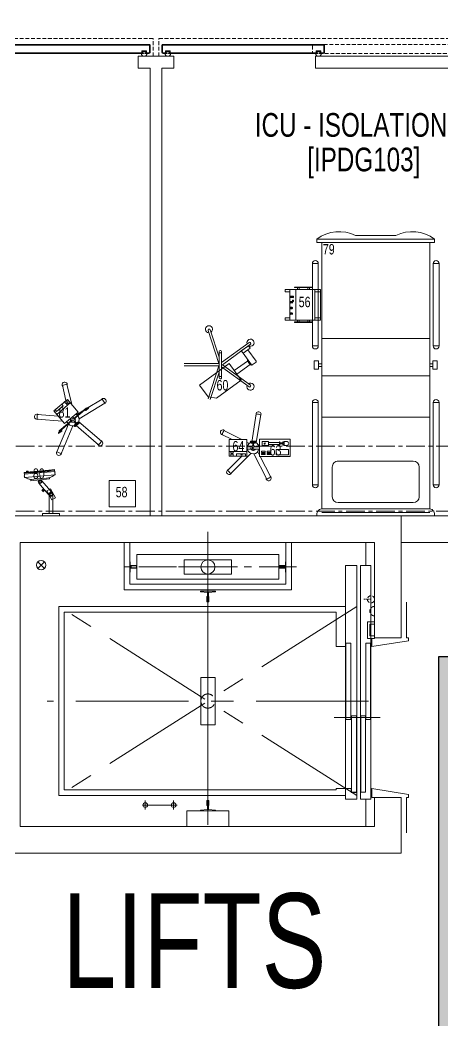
# Model space of a CAD drawing. Header units: millimetres. Extents: x 26027 to 581921, y 7230 to 233891.
# Drawn here: x 468360 to 471939, y 166835 to 175298 of the extents above; entities that cross this region are included whole.
import ezdxf

# ---------------------------------------------------------------- set-up
doc = ezdxf.new("R2010")
doc.units = ezdxf.units.MM
doc.header["$LTSCALE"] = 5
for name, pattern in [('CENTER', [50.8, 31.75, -6.35, 6.35, -6.35]), ('CENTERX2', [101.6, 63.5, -12.7, 12.7, -12.7]), ('DASHED2', [9.525, 6.35, -3.175]), ('HIDDEN', [9.525, 6.35, -3.175])]:
    doc.linetypes.add(name, pattern=pattern)
for name, color, linetype, lineweight in [('72_EGR_BASE_TEXT', 7, 'Continuous', 5), ('Axis', 163, 'CENTERX2', 5), ('Cabin', 7, 'Continuous', 5), ('Medical Equipment and Furniture', 163, 'Continuous', 0), ('Medical Equipment and Furniture1', 163, 'Continuous', 5), ('Medical Equipment and Furniture2', 42, 'Continuous', 13), ('Notes', 1, 'Continuous', 5), ('Structure', 20, 'Continuous', 5), ('Tech', 169, 'DASHED2', 5), ('Walls', 32, 'Continuous', 5), ('ZCMURBAJO', 250, 'Continuous', 5)]:
    doc.layers.add(name, color=color, linetype=linetype, lineweight=lineweight)
doc.layers.add('axes', color=9, linetype='Continuous')
doc.layers.add('EXF', color=7, linetype='Continuous', lineweight=0, true_color=0x4e7e3e)
doc.layers.add('Wooden Joinery', color=7, linetype='Continuous', lineweight=5, true_color=0xffdcd1)
doc.styles.add('list_ghTextstyle', font='romans.shx', dxfattribs={"height": 0.25})
doc.styles.add('X3G_ENTITY_257CFD', font='swisscl.ttf', dxfattribs={"height": 200})
doc.styles.add('X3G_ENTITY_2587EA', font='swisscl.ttf', dxfattribs={"height": 200})
pattern_1 = [(0, (368880, 104830), (63.5, 63.5), [31.75, -95.25]), (90, (368895.875, 104814.125), (-63.5, 63.5), [31.75, -95.25])]

# ---------------------------------------------------------------- blocks, each defined once
blk = doc.blocks.new('IC.1')
at = {"layer": 'Medical Equipment and Furniture1'}
for p, q in [((42.4872, -10.88), (41.4928, -10.88)), ((42.4472, -10.91), (41.5328, -10.91)), ((42.4472, -10.91), (41.5328, -10.91)), ((42.4472, -10.91), (41.5328, -10.91)), ((41.5328, -10.94), (41.5328, -13.1914)), ((42.4472, -10.94), (41.5328, -10.94)), ((42.3077, -10.9923), (41.6724, -10.9923)), ((42.4472, -13.1914), (42.4472, -10.94)), ((41.6224, -11.0423), (41.6224, -11.2937)), ((42.3577, -11.2937), (42.3577, -11.0423)), ((41.4542, -11.1429), (41.4542, -11.8396)), ((41.4542, -11.1429), (41.5042, -11.1429)), ((41.5042, -11.1429), (41.5042, -11.8396)), ((42.4759, -11.1429), (42.5259, -11.1429)), ((42.4759, -11.8396), (42.4759, -11.1429)), ((42.5259, -11.8396), (42.5259, -11.1429)), ((42.3077, -11.3437), (41.6724, -11.3437)), ((41.5328, -11.7137), (42.4472, -11.7137)), ((41.4542, -11.8396), (41.5042, -11.8396)), ((42.4759, -11.8396), (42.5259, -11.8396)), ((41.5328, -12.0657), (42.4472, -12.0657)), ((41.4542, -12.3172), (41.4542, -13.0139)), ((41.4542, -12.3172), (41.5042, -12.3172)), ((41.5042, -12.3172), (41.5042, -13.0139)), ((42.4759, -12.3172), (42.5259, -12.3172)), ((42.4759, -13.0139), (42.4759, -12.3172)), ((42.5259, -13.0139), (42.5259, -12.3172)), ((41.5328, -12.3807), (42.4472, -12.3807)), ((41.4542, -13.0139), (41.5042, -13.0139)), ((42.4759, -13.0139), (42.5259, -13.0139)), ((41.4928, -13.1914), (42.4872, -13.1914)), ((41.4928, -13.2214), (41.4928, -13.1914)), ((42.4872, -13.2214), (42.4872, -13.1914)), ((41.4928, -13.2214), (42.4872, -13.2214)), ((41.8192, -13.2514), (42.1609, -13.2514))]:
    blk.add_line(p, q, dxfattribs=at)
for points in [[(41.4689, -12.1927), (41.4689, -12.1212), (41.5064, -12.1212), (41.5064, -12.1927)], [(41.5064, -12.1674), (41.5064, -12.1434), (41.5328, -12.1434), (41.5328, -12.1674)], [(42.4737, -12.1674), (42.4737, -12.1434), (42.4472, -12.1434), (42.4472, -12.1674)], [(42.5112, -12.1927), (42.5112, -12.1212), (42.4737, -12.1212), (42.4737, -12.1927)]]:
    blk.add_lwpolyline(points, close=True, dxfattribs=at)
for centre, radius, start, end in [((41.539, -10.8926), 0.0478, 164.74006, 262.64007), ((42.4411, -10.8926), 0.0478, 277.35993, 15.25994), ((41.6724, -11.0423), 0.05, 90, 180), ((42.3077, -11.0423), 0.05, 0, 90), ((41.4792, -11.1429), 0.025, 0, 180), ((42.5009, -11.1429), 0.025, 0, 180), ((41.6724, -11.2937), 0.05, 180, 270), ((42.3077, -11.2937), 0.05, 270, 0), ((41.4792, -11.8396), 0.025, 180, 0), ((42.5009, -11.8396), 0.025, 180, 0), ((41.4792, -12.3172), 0.025, 0, 180), ((42.5009, -12.3172), 0.025, 0, 180), ((41.4792, -13.0139), 0.025, 180, 0), ((42.5009, -13.0139), 0.025, 180, 0), ((41.6806, -12.9691), 0.3145, 233.34878, 296.14643), ((42.2995, -12.9691), 0.3145, 243.85357, 306.65122)]:
    blk.add_arc(centre, radius, start, end, dxfattribs=at)
blk = doc.blocks.new('Syringe')
at = {"layer": 'Medical Equipment and Furniture2', "color": 254}
for points in [[(42.9739, -11.5277), (42.7139, -11.5277), (42.7139, -11.3827), (42.9739, -11.3827), (42.9739, -11.5277)], [(42.7384, -11.5086), (42.7658, -11.5086), (42.7658, -11.475), (42.7384, -11.475)], [(42.779, -11.4899), (42.779, -11.487), (42.7748, -11.487), (42.7748, -11.5), (42.779, -11.5), (42.779, -11.497)], [(42.8023, -11.4899), (42.779, -11.4899)], [(42.779, -11.497), (42.8023, -11.497)], [(42.8055, -11.4851), (42.8055, -11.48), (42.8023, -11.48), (42.8023, -11.5069), (42.8055, -11.5069), (42.8055, -11.5019)], [(42.8055, -11.5019), (42.8984, -11.5019), (42.8984, -11.4851), (42.8055, -11.4851)], [(42.8055, -11.4899), (42.8055, -11.497)], [(42.8055, -11.497), (42.8055, -11.4899)], [(42.8055, -11.497), (42.8055, -11.4899)]]:
    blk.add_lwpolyline(points, dxfattribs=at)
for points in [[(42.8312, -11.3974), (42.7289, -11.3974), (42.7289, -11.4415), (42.8312, -11.4415)], [(42.9073, -11.3985), (42.8765, -11.3985), (42.8765, -11.4091), (42.9073, -11.4091)], [(42.9073, -11.4175), (42.8765, -11.4175), (42.8765, -11.4281), (42.9073, -11.4281)], [(42.956, -11.3985), (42.9252, -11.3985), (42.9252, -11.4091), (42.956, -11.4091)], [(42.956, -11.4175), (42.9252, -11.4175), (42.9252, -11.4281), (42.956, -11.4281)], [(42.7748, -11.487), (42.7658, -11.487), (42.7658, -11.4777), (42.7748, -11.4777)], [(42.7748, -11.4967), (42.7658, -11.4967), (42.7658, -11.5059), (42.7748, -11.5059)], [(42.9498, -11.475), (42.8984, -11.475), (42.8984, -11.5086), (42.9498, -11.5086)]]:
    blk.add_lwpolyline(points, close=True, dxfattribs=at)
at = {"layer": 'Medical Equipment and Furniture2', "color": 254, "extrusion": (0, 0, -1)}
blk.add_ellipse((42.7384, -11.4918), major_axis=(0, 0.0168), ratio=0.733735, start_param=3.141593, end_param=6.283185, dxfattribs=at)
blk = doc.blocks.new('Infusion')
at = {"layer": 'Medical Equipment and Furniture2', "color": 254}
for points in [[(43.0793, -11.3852), (43.0793, -11.5252), (43.2293, -11.5252), (43.2293, -11.3852), (43.0793, -11.3852)], [(43.1962, -11.4242), (43.1962, -11.4114), (43.215, -11.4114), (43.215, -11.4242)]]:
    blk.add_lwpolyline(points, dxfattribs=at)
for points in [[(43.0793, -11.3852), (43.0793, -11.4242), (43.2293, -11.4242), (43.2293, -11.3852)], [(43.0927, -11.3852), (43.0927, -11.404), (43.1673, -11.404), (43.1673, -11.3852)], [(43.1962, -11.3852), (43.1962, -11.4027), (43.215, -11.4027), (43.215, -11.3852)]]:
    blk.add_lwpolyline(points, close=True, dxfattribs=at)
blk = doc.blocks.new('Infusion Syringe')
at = {"layer": 'Medical Equipment and Furniture1'}
for p, q in [((42.9683, -11.3827), (42.8788, -11.2071)), ((43.0225, -11.4053), (42.9127, -11.1899)), ((43.0459, -11.409), (43.2169, -11.238)), ((43.1234, -11.3852), (43.2437, -11.2649)), ((42.9886, -11.4225), (42.9765, -11.3988)), ((43.0006, -11.498), (42.9627, -11.7368)), ((42.9753, -11.4431), (42.9739, -11.4433)), ((42.9838, -11.4812), (42.9765, -11.4824)), ((43.0381, -11.5039), (43.0003, -11.7427)), ((43.0124, -11.4411), (43.017, -11.4365)), ((43.0234, -11.4354), (43.017, -11.4365)), ((43.0175, -11.473), (43.0233, -11.476)), ((43.0297, -11.4749), (43.0233, -11.476)), ((43.0357, -11.4374), (43.0414, -11.4403)), ((43.0407, -11.4693), (43.0453, -11.4647)), ((43.0444, -11.4461), (43.0414, -11.4403)), ((43.0463, -11.4583), (43.0453, -11.4647)), ((43.0592, -11.4932), (43.0766, -11.502)), ((43.0728, -11.4359), (43.0766, -11.432)), ((43.0791, -11.4595), (43.0793, -11.4596)), ((43.1221, -11.5252), (43.2746, -11.6029)), ((43.2058, -11.5252), (43.2919, -11.5691))]:
    blk.add_line(p, q, dxfattribs=at)
for points in [[(43.0266, -11.4455), (43.0266, -11.4649), (42.9739, -11.4649), (42.9739, -11.4455)], [(43.043, -11.4963), (43.043, -11.5009), (43.0102, -11.5009), (43.0102, -11.4963)], [(43.0266, -11.4455), (43.0266, -11.4649), (43.0793, -11.4649), (43.0793, -11.4455)]]:
    blk.add_lwpolyline(points, close=True, dxfattribs=at)
for points in [[(43.0046, -11.5009), (43.0485, -11.5009)], [(43.0302, -11.4759), (43.0302, -11.4963), (43.0229, -11.4963), (43.0229, -11.4759)], [(43.0485, -11.5116), (43.0046, -11.5116)]]:
    blk.add_lwpolyline(points, dxfattribs=at)
for centre, radius, start, end in [((42.8958, -11.1985), 0.0214, 359.73396, 234.26604), ((43.0266, -11.4552), 0.2881, 113.21872, 120.78128), ((43.2303, -11.2515), 0.0214, 287.73396, 162.26604), ((43.0266, -11.4552), 0.2881, 41.21872, 48.78128), ((43.0266, -11.4552), 0.0501, 296.81629, 169.37144), ((43.0266, -11.4552), 0.0501, 190.62856, 243.18371), ((43.0266, -11.4552), 0.021, 6.82759, 152.46157), ((43.0266, -11.4552), 0.021, 207.53843, 353.17241), ((43.0266, -11.4552), 0.00972, 270, 90), ((43.2833, -11.586), 0.0214, 215.73396, 90.26604), ((43.0266, -11.4552), 0.2881, 329.21872, 336.78128), ((42.9815, -11.7398), 0.0214, 143.73396, 18.26604), ((43.0266, -11.4552), 0.2881, 257.21872, 264.78128)]:
    blk.add_arc(centre, radius, start, end, dxfattribs=at)
for centre in [(43.0046, -11.5062), (43.0101, -11.5062), (43.0156, -11.5062), (43.0211, -11.5062), (43.0266, -11.5062), (43.0321, -11.5062), (43.0375, -11.5062), (43.043, -11.5062), (43.0485, -11.5062)]:
    blk.add_ellipse(centre, major_axis=(0, -0.00537), ratio=0.510594, start_param=3.141593, end_param=9.424778, dxfattribs=at)
for name in ['Syringe', 'Infusion']:
    blk.add_blockref(name, (0, 0), dxfattribs=at)
blk = doc.blocks.new('HF12177-P')
for p, q in [((-0.0196, -0.007), (-0.1885, 0.2255)), ((0, 0), (-0.1724, 0.2372)), ((0, 0), (0.1724, 0.2372)), ((0.0196, -0.007), (0.1885, 0.2255)), ((-0.0631, -0.027), (-0.2951, -0.1024)), ((-0.01, -0.0308), (-0.2889, -0.1214)), ((-0.12, -0.015), (-0.12, -0.019)), ((-0.112, -0.007), (0.112, -0.007)), ((-0.112, -0.027), (0.112, -0.027)), ((-0.1, -0.007), (-0.1, -0.027)), ((-0.01, -0.0308), (-0.01, -0.324)), ((0.01, -0.0308), (0.01, -0.324)), ((0.01, -0.0308), (0.2889, -0.1214)), ((0.0631, -0.027), (0.2951, -0.1024)), ((0.1, -0.007), (0.1, -0.027)), ((0.12, -0.015), (0.12, -0.019))]:
    blk.add_line(p, q)
for centre, radius, start, end in [((-0.1852, 0.2378), 0.03, 325.47122, 286.52878), ((0.1852, 0.2378), 0.03, 253.47122, 214.52878), ((-0.1821, 0.2302), 0.008, 126.37327, 216), ((0, -0.017), 0.315, 125.62673, 126.37327), ((-0.1788, 0.2325), 0.008, 36, 125.62673), ((0.1788, 0.2325), 0.008, 54.37327, 144), ((0, -0.017), 0.315, 53.62673, 54.37327), ((0.1821, 0.2302), 0.008, 324, 53.62673), ((-0.2996, -0.1144), 0.03, 37.47122, 358.52878), ((-0.112, -0.015), 0.008, 90, 180), ((-0.112, -0.019), 0.008, 180, 270), ((0.112, -0.015), 0.008, 0, 90), ((0.112, -0.019), 0.008, 270, 0), ((-0.2926, -0.11), 0.008, 108, 197.62673), ((0, -0.017), 0.315, 197.62673, 198.37327), ((-0.2914, -0.1138), 0.008, 198.37327, 288)]:
    blk.add_arc(centre, radius, start, end)
blk = doc.blocks.new('MONITOR ARM PLAN')
at = {"color": 8, "linetype": 'HIDDEN'}
for p, q in [((0.025, -0.49375, 0), (0.025, -0.18375, 0)), ((0.025, -0.18375, 0), (0.2, -0.18375, 0)), ((0.2, -0.44375, 0), (0.2, -0.18375, 0)), ((0.025, -0.49375, 0), (0.15, -0.49375, 0)), ((0.2, -0.44375, 0), (0.15, -0.49375, 0))]:
    blk.add_line(p, q, dxfattribs=at)
at = {"layer": 'Medical Equipment and Furniture1'}
for p, q in [((0.025, 0.0375), (0, 0.0375)), ((0, 0.0375), (0, -0.0375)), ((0.025, 0.0375), (0.025, -0.0375)), ((0.145, 0.0125), (0.025, 0.0125)), ((0.15, 0.0075), (0.15, -0.0325)), ((0.025, -0.0375), (0, -0.0375)), ((0.025, -0.0375), (0.145, -0.0375)), ((0.09375, -0.0375), (0.09375, -0.04)), ((0.09875, -0.045), (0.13875, -0.045)), ((0.1, -0.045), (0.1, -0.18375)), ((0.1375, -0.045), (0.1375, -0.18375)), ((0.14375, -0.0375), (0.14375, -0.04))]:
    blk.add_line(p, q, dxfattribs=at)
for centre, start, end in [((0.145, 0.0075, 0), 0, 90), ((0.09875, -0.04), 180, 270), ((0.13875, -0.04), 270, 360), ((0.145, -0.0325), 270, 0)]:
    blk.add_arc(centre, 0.005, start, end, dxfattribs=at)
blk = doc.blocks.new('ME17423-P')
at = {"layer": 'Medical Equipment and Furniture1'}
for p, q in [((0.26, 0), (0, 0)), ((0, 0), (0, -0.3)), ((0.02, 0), (0.02, -0.05)), ((0.24, 0), (0.24, -0.05)), ((0.26, 0), (0.26, -0.3)), ((-0.02, -0.07), (-0.02, -0.22)), ((-0.02, -0.07), (-0.015, -0.07)), ((-0.015, -0.07), (-0.015, -0.22)), ((0.26, -0.05), (0, -0.05)), ((0.24, -0.02), (0.02, -0.02)), ((0.275, -0.07), (0.275, -0.22)), ((0.28, -0.07), (0.275, -0.07)), ((0.28, -0.07), (0.28, -0.22)), ((-0.015, -0.095), (0, -0.095)), ((-0.015, -0.1075), (0, -0.1075)), ((0.275, -0.095), (0.26, -0.095)), ((0.275, -0.1075), (0.26, -0.1075)), ((-0.02, -0.22), (-0.015, -0.22)), ((-0.015, -0.1825), (0, -0.1825)), ((-0.015, -0.195), (0, -0.195)), ((0.26, -0.21), (0, -0.21)), ((0.275, -0.1825), (0.26, -0.1825)), ((0.275, -0.195), (0.26, -0.195)), ((0.28, -0.22), (0.275, -0.22)), ((0.26, -0.26), (0, -0.26)), ((0.02, -0.3), (0, -0.3)), ((0.02, -0.26), (0.02, -0.3)), ((0.24, -0.26), (0.24, -0.3)), ((0.26, -0.3), (0.24, -0.3))]:
    blk.add_line(p, q, dxfattribs=at)
for points in [[(0.0623, -0.2435, -0.14448), (0.0618, -0.2451, -0.107176), (0.0603, -0.2466, -0.077753), (0.0582, -0.2475, -0.064938), (0.0555, -0.2479, -0.064938), (0.0528, -0.2475, -0.077753), (0.0508, -0.2466, -0.107176), (0.0492, -0.2451, -0.14448), (0.0488, -0.2435, -0.14448), (0.0492, -0.242, -0.107176), (0.0508, -0.2405, -0.077753), (0.0528, -0.2396, -0.064938), (0.0555, -0.2392, -0.064938), (0.0582, -0.2396, -0.077753), (0.0603, -0.2405, -0.107176), (0.0618, -0.242, -0.14448)], [(0.0623, -0.2529, -0.14448), (0.0618, -0.2544, -0.107176), (0.0603, -0.2559, -0.077753), (0.0582, -0.2568, -0.064938), (0.0555, -0.2572, -0.064938), (0.0528, -0.2568, -0.077753), (0.0508, -0.2559, -0.107176), (0.0492, -0.2544, -0.14448), (0.0488, -0.2529, -0.14448), (0.0492, -0.2513, -0.107176), (0.0508, -0.2498, -0.077753), (0.0528, -0.2489, -0.064938), (0.0555, -0.2485, -0.064938), (0.0582, -0.2489, -0.077753), (0.0603, -0.2498, -0.107176), (0.0618, -0.2513, -0.14448)]]:
    blk.add_lwpolyline(points, format="xyb", close=True, dxfattribs=at)
for centre, radius, start, end in [((0.0991, -0.2435), 0.00284, 147.11529, 180), ((0.0991, -0.2435), 0.00284, 180, 212.88471), ((0.0991, -0.2529), 0.00284, 147.11529, 180), ((0.0991, -0.2529), 0.00284, 180, 212.88471), ((0.101, -0.2447), 0.00507, 122.64571, 147.11529), ((0.101, -0.2423), 0.00507, 212.88471, 237.35429), ((0.101, -0.2541), 0.00507, 122.64571, 147.11529), ((0.1022, -0.2467), 0.00735, 104.86185, 122.64571), ((0.1022, -0.2404), 0.00735, 237.35429, 255.13815), ((0.1022, -0.256), 0.00735, 104.86185, 122.64571), ((0.103, -0.2497), 0.0105, 90, 104.86185), ((0.103, -0.2374), 0.0105, 255.13815, 270), ((0.103, -0.259), 0.0105, 90, 104.86185), ((0.103, -0.2497), 0.0105, 75.13815, 90), ((0.103, -0.2374), 0.0105, 270, 284.86185), ((0.103, -0.259), 0.0105, 75.13815, 90), ((0.1039, -0.2467), 0.00735, 57.35429, 75.13815), ((0.1039, -0.2404), 0.00735, 284.86185, 302.64571), ((0.1039, -0.256), 0.00735, 57.35429, 75.13815), ((0.1051, -0.2447), 0.00507, 32.88471, 57.35429), ((0.1051, -0.2423), 0.00507, 302.64571, 327.11529), ((0.1051, -0.2541), 0.00507, 32.88471, 57.35429), ((0.107, -0.2435), 0.00284, 0, 32.88471), ((0.107, -0.2435), 0.00284, 327.11529, 360), ((0.107, -0.2529), 0.00284, 0, 32.88471), ((0.107, -0.2529), 0.00284, 327.11529, 360), ((0.1475, -0.2435), 0.00284, 147.11529, 180), ((0.1475, -0.2435), 0.00284, 180, 212.88471), ((0.1475, -0.2529), 0.00284, 147.11529, 180), ((0.1475, -0.2529), 0.00284, 180, 212.88471), ((0.1494, -0.2447), 0.00507, 122.64571, 147.11529), ((0.1494, -0.2423), 0.00507, 212.88471, 237.35429), ((0.1494, -0.2541), 0.00507, 122.64571, 147.11529), ((0.1506, -0.2467), 0.00735, 104.86185, 122.64571), ((0.1506, -0.2404), 0.00735, 237.35429, 255.13815), ((0.1506, -0.256), 0.00735, 104.86185, 122.64571), ((0.1514, -0.2497), 0.0105, 90, 104.86185), ((0.1514, -0.2374), 0.0105, 255.13815, 270), ((0.1514, -0.259), 0.0105, 90, 104.86185), ((0.1514, -0.2497), 0.0105, 75.13815, 90), ((0.1514, -0.2374), 0.0105, 270, 284.86185), ((0.1514, -0.259), 0.0105, 75.13815, 90), ((0.1522, -0.2467), 0.00735, 57.35429, 75.13815), ((0.1522, -0.2404), 0.00735, 284.86185, 302.64571), ((0.1522, -0.256), 0.00735, 57.35429, 75.13815), ((0.1585, -0.2342), 0.00284, 147.11529, 180), ((0.1585, -0.2342), 0.00284, 180, 212.88471), ((0.1604, -0.2354), 0.00507, 122.64571, 147.11529), ((0.1604, -0.233), 0.00507, 212.88471, 237.35429), ((0.1534, -0.2447), 0.00507, 32.88471, 57.35429), ((0.1534, -0.2423), 0.00507, 302.64571, 327.11529), ((0.1534, -0.2541), 0.00507, 32.88471, 57.35429), ((0.1616, -0.2373), 0.00735, 104.86185, 122.64571), ((0.1616, -0.2311), 0.00735, 237.35429, 255.13815), ((0.1553, -0.2435), 0.00284, 0, 32.88471), ((0.1553, -0.2435), 0.00284, 327.11529, 360), ((0.1553, -0.2529), 0.00284, 0, 32.88471), ((0.1553, -0.2529), 0.00284, 327.11529, 360), ((0.1624, -0.2404), 0.0105, 90, 104.86185), ((0.1624, -0.228), 0.0105, 255.13815, 270), ((0.1624, -0.2404), 0.0105, 75.13815, 90), ((0.1624, -0.228), 0.0105, 270, 284.86185), ((0.1632, -0.2373), 0.00735, 57.35429, 75.13815), ((0.1632, -0.2311), 0.00735, 284.86185, 302.64571), ((0.1645, -0.2354), 0.00507, 32.88471, 57.35429), ((0.1645, -0.233), 0.00507, 302.64571, 327.11529), ((0.1663, -0.2342), 0.00284, 0, 32.88471), ((0.1663, -0.2342), 0.00284, 327.11529, 0), ((0.1927, -0.2342), 0.00284, 147.11529, 180), ((0.1927, -0.2342), 0.00284, 180, 212.88471), ((0.1927, -0.2435), 0.00284, 147.11529, 180), ((0.1927, -0.2435), 0.00284, 180, 212.88471), ((0.1927, -0.2529), 0.00284, 147.11529, 180), ((0.1927, -0.2529), 0.00284, 180, 212.88471), ((0.1945, -0.2354), 0.00507, 122.64571, 147.11529), ((0.1945, -0.233), 0.00507, 212.88471, 237.35429), ((0.1945, -0.2447), 0.00507, 122.64571, 147.11529), ((0.1945, -0.2423), 0.00507, 212.88471, 237.35429), ((0.1945, -0.2541), 0.00507, 122.64571, 147.11529), ((0.1958, -0.2373), 0.00735, 104.86185, 122.64571), ((0.1958, -0.2311), 0.00735, 237.35429, 255.13815), ((0.1958, -0.2467), 0.00735, 104.86185, 122.64571), ((0.1958, -0.2404), 0.00735, 237.35429, 255.13815), ((0.1958, -0.256), 0.00735, 104.86185, 122.64571), ((0.1966, -0.2404), 0.0105, 90, 104.86185), ((0.1966, -0.228), 0.0105, 255.13815, 270), ((0.1966, -0.2497), 0.0105, 90, 104.86185), ((0.1966, -0.2374), 0.0105, 255.13815, 270), ((0.1966, -0.259), 0.0105, 90, 104.86185), ((0.1966, -0.2404), 0.0105, 75.13815, 90), ((0.1966, -0.228), 0.0105, 270, 284.86185), ((0.1966, -0.2497), 0.0105, 75.13815, 90), ((0.1966, -0.2374), 0.0105, 270, 284.86185), ((0.1966, -0.259), 0.0105, 75.13815, 90), ((0.1974, -0.2373), 0.00735, 57.35429, 75.13815), ((0.1974, -0.2311), 0.00735, 284.86185, 302.64571), ((0.1974, -0.2467), 0.00735, 57.35429, 75.13815), ((0.1974, -0.2404), 0.00735, 284.86185, 302.64571), ((0.1974, -0.256), 0.00735, 57.35429, 75.13815), ((0.1986, -0.2354), 0.00507, 32.88471, 57.35429), ((0.1986, -0.233), 0.00507, 302.64571, 327.11529), ((0.1986, -0.2447), 0.00507, 32.88471, 57.35429), ((0.1986, -0.2423), 0.00507, 302.64571, 327.11529), ((0.1986, -0.2541), 0.00507, 32.88471, 57.35429), ((0.2005, -0.2342), 0.00284, 0, 32.88471), ((0.2005, -0.2342), 0.00284, 327.11529, 360), ((0.2005, -0.2435), 0.00284, 0, 32.88471), ((0.2005, -0.2435), 0.00284, 327.11529, 360), ((0.2005, -0.2529), 0.00284, 0, 32.88471), ((0.2005, -0.2529), 0.00284, 327.11529, 360), ((0.101, -0.2517), 0.00507, 212.88471, 237.35429), ((0.1022, -0.2497), 0.00735, 237.35429, 255.13815), ((0.103, -0.2467), 0.0105, 255.13815, 270), ((0.103, -0.2467), 0.0105, 270, 284.86185), ((0.1039, -0.2497), 0.00735, 284.86185, 302.64571), ((0.1051, -0.2517), 0.00507, 302.64571, 327.11529), ((0.1494, -0.2517), 0.00507, 212.88471, 237.35429), ((0.1506, -0.2497), 0.00735, 237.35429, 255.13815), ((0.1514, -0.2467), 0.0105, 255.13815, 270), ((0.1514, -0.2467), 0.0105, 270, 284.86185), ((0.1522, -0.2497), 0.00735, 284.86185, 302.64571), ((0.1534, -0.2517), 0.00507, 302.64571, 327.11529), ((0.1945, -0.2517), 0.00507, 212.88471, 237.35429), ((0.1958, -0.2497), 0.00735, 237.35429, 255.13815), ((0.1966, -0.2467), 0.0105, 255.13815, 270), ((0.1966, -0.2467), 0.0105, 270, 284.86185), ((0.1974, -0.2497), 0.00735, 284.86185, 302.64571), ((0.1986, -0.2517), 0.00507, 302.64571, 327.11529)]:
    blk.add_arc(centre, radius, start, end, dxfattribs=at)
blk = doc.blocks.new('IC.4')
at = {"layer": 'Medical Equipment and Furniture1'}
for p, q in [((31.2125, -28.0897), (31.2131, -28.0787)), ((31.2125, -28.0897), (31.2131, -28.0787)), ((31.4683, -28.1146), (31.2135, -28.0909)), ((31.2174, -28.0912), (31.2135, -28.0909)), ((31.2175, -28.0475), (31.214, -28.0706)), ((31.2152, -28.0625), (31.4716, -28.0865)), ((31.2152, -28.0625), (31.2652, -28.0672)), ((31.2167, -28.0528), (31.4722, -28.0766)), ((31.2175, -28.0475), (31.266, -28.052)), ((31.2653, -28.0595), (31.266, -28.0521)), ((31.2653, -28.0595), (31.266, -28.0521)), ((31.2653, -28.0595), (31.4231, -28.0741)), ((31.266, -28.0521), (31.4238, -28.0667)), ((31.4238, -28.0667), (31.4231, -28.0741)), ((31.4238, -28.0667), (31.4233, -28.0721)), ((31.4238, -28.0667), (31.4724, -28.0712)), ((31.4724, -28.0712), (31.4715, -28.0946)), ((31.3256, -28.1392), (31.2451, -28.2325)), ((31.2591, -28.1266), (31.2601, -28.1153)), ((31.2591, -28.1266), (31.2601, -28.1154)), ((31.4169, -28.1412), (31.2591, -28.1266)), ((31.4169, -28.1412), (31.2591, -28.1266)), ((31.2698, -28.2538), (31.3503, -28.1605)), ((31.3924, -28.1291), (31.2853, -28.1192)), ((31.4179, -28.13), (31.4169, -28.1412)), ((31.4179, -28.13), (31.4169, -28.1412)), ((31.4683, -28.1146), (31.4643, -28.1143)), ((31.4709, -28.1027), (31.4695, -28.1137)), ((31.4709, -28.1027), (31.4695, -28.1137)), ((31.2095, -28.2871), (31.2519, -28.209)), ((31.2451, -28.2325), (31.2297, -28.2503)), ((31.2297, -28.2503), (31.2297, -28.4193)), ((31.2826, -28.2257), (31.2401, -28.3037)), ((31.2451, -28.2325), (31.2698, -28.2538)), ((31.2519, -28.209), (31.2826, -28.2257)), ((31.2623, -28.2624), (31.2698, -28.2538)), ((31.2623, -28.4193), (31.2623, -28.2564)), ((31.2985, -28.2206), (31.3144, -28.2343)), ((31.3049, -28.2217), (31.3107, -28.2149)), ((31.3166, -28.2318), (31.3049, -28.2217)), ((31.3087, -28.2087), (31.3246, -28.2225)), ((31.3224, -28.225), (31.3107, -28.2149)), ((31.3144, -28.2343), (31.3166, -28.2318)), ((31.3246, -28.2225), (31.3224, -28.225)), ((31.2401, -28.3037), (31.2095, -28.2871)), ((31.2623, -28.3628), (31.2623, -28.3284)), ((31.2297, -28.4193), (31.2623, -28.4193))]:
    blk.add_line(p, q, dxfattribs=at)
for points in [[(31.4384, -28.0681), (31.4536, -28.0695), (31.4545, -28.0605), (31.4392, -28.0591)], [(31.3181, -28.4193), (31.3181, -28.4389), (31.174, -28.4389), (31.174, -28.4193)]]:
    blk.add_lwpolyline(points, close=True, dxfattribs=at)
for centre, radius in [((31.338, -28.1499), 0.0146), ((31.338, -28.1499), 0.00861), ((31.246, -28.2564), 0.0146), ((31.246, -28.2564), 0.00861)]:
    blk.add_circle(centre, radius, dxfattribs=at)
for centre, radius, start, end in [((31.2197, -28.0753), 0.00743, 140.48168, 206.73229), ((31.2197, -28.0753), 0.00743, 140.48168, 206.73229), ((31.2136, -28.0897), 0.00112, 176.66877, 264.66879), ((31.2136, -28.0897), 0.00112, 176.66877, 264.66879), ((31.2885, -28.0151), 0.1042, 226.96619, 268.29174), ((31.2885, -28.0151), 0.1042, 226.96612, 254.21293), ((31.4648, -28.0982), 0.00761, 323.47742, 27.98418), ((31.4648, -28.0982), 0.00761, 323.47742, 27.98418), ((31.338, -28.1499), 0.0163, 319.18704, 139.18704), ((31.4085, -28.0262), 0.1042, 261.09392, 302.33649), ((31.4085, -28.0262), 0.1042, 275.17127, 302.33649), ((31.4684, -28.1135), 0.00113, 264.64594, 352.35028), ((31.4684, -28.1135), 0.00113, 264.64594, 352.35028), ((31.246, -28.2564), 0.0163, 180, 0)]:
    blk.add_arc(centre, radius, start, end, dxfattribs=at)
blk = doc.blocks.new('IC.5')
at = {"layer": 'Medical Equipment and Furniture2', "color": 254}
for points in [[(31.601, -27.8325), (31.5106, -27.9394), (31.3961, -27.8425), (31.4865, -27.7356), (31.601, -27.8325)], [(31.4866, -27.7868), (31.4949, -27.777), (31.4805, -27.7649), (31.4723, -27.7746)]]:
    blk.add_lwpolyline(points, dxfattribs=at)
for points in [[(31.601, -27.8325), (31.5758, -27.8623), (31.4613, -27.7654), (31.4865, -27.7356)], [(31.5118, -27.757), (31.5005, -27.7703), (31.4862, -27.7582), (31.4974, -27.7449)], [(31.5908, -27.8238), (31.5786, -27.8382), (31.5217, -27.79), (31.5338, -27.7757)]]:
    blk.add_lwpolyline(points, close=True, dxfattribs=at)
blk = doc.blocks.new('IC.5 on Trolley')
at = {"layer": 'Medical Equipment and Furniture1'}
for p, q in [((31.4491, -27.7798), (31.4897, -27.6072)), ((31.4983, -27.7455), (31.5287, -27.6163)), ((31.3241, -27.8134), (31.1908, -27.7326)), ((31.3877, -27.8988), (31.1701, -27.7668)), ((31.3299, -27.8295), (31.307, -27.8101)), ((31.3331, -27.8257), (31.3102, -27.8063)), ((31.4309, -27.9028), (31.3236, -27.812)), ((31.4342, -27.899), (31.3268, -27.8081)), ((31.4084, -27.8646), (31.3558, -27.8327)), ((31.3897, -27.9237), (31.1969, -28.0898)), ((31.4203, -27.9024), (31.4217, -27.8961)), ((31.4213, -27.9147), (31.4238, -27.9207)), ((31.4224, -27.8955), (31.4217, -27.8961)), ((31.4293, -27.9241), (31.4238, -27.9207)), ((31.4267, -27.8918), (31.4262, -27.8922)), ((31.4381, -27.887), (31.4445, -27.8865)), ((31.4414, -27.9269), (31.4479, -27.9264)), ((31.4501, -27.8899), (31.4445, -27.8865)), ((31.4453, -27.9149), (31.5526, -28.0058)), ((31.4528, -27.9221), (31.4479, -27.9264)), ((31.4485, -27.9111), (31.5558, -28.002)), ((31.4582, -27.8992), (31.4607, -27.9052)), ((31.4592, -27.9115), (31.4607, -27.9052)), ((31.49, -27.9229), (31.491, -27.9228)), ((31.5272, -27.9198), (31.7436, -27.9018)), ((31.5637, -27.8766), (31.7403, -27.8619)), ((31.4119, -27.9573), (31.223, -28.1201)), ((31.4401, -27.9597), (31.5386, -28.1944)), ((31.477, -27.9442), (31.5755, -28.1789)), ((31.5343, -28.0025), (31.5572, -28.0219)), ((31.5375, -27.9987), (31.5604, -28.0181))]:
    blk.add_line(p, q, dxfattribs=at)
for points in [[(31.4291, -27.9251), (31.416, -27.9407), (31.4104, -27.936), (31.4235, -27.9204)], [(31.42, -27.9642), (31.3865, -27.9358)], [(31.3935, -27.9276), (31.427, -27.956)]]:
    blk.add_lwpolyline(points, dxfattribs=at)
blk.add_lwpolyline([(31.4257, -27.949), (31.4227, -27.9524), (31.3977, -27.9312), (31.4006, -27.9278)], close=True, dxfattribs=at)
blk.add_circle((31.4397, -27.907), 0.00972, dxfattribs=at)
for centre, radius, start, end in [((31.5092, -27.6118), 0.0225, 319.48845, 194.02054), ((31.4397, -27.907), 0.3033, 72.97321, 80.53577), ((31.1804, -27.7497), 0.0225, 31.48845, 266.02054), ((31.4397, -27.907), 0.3033, 144.97321, 152.53577), ((31.3086, -27.8082), 0.0025, 49.75449, 229.75449), ((31.3216, -27.8134), 0.0025, 269.57621, 49.75449), ((31.3252, -27.8101), 0.0025, 49.75449, 229.75449), ((31.3315, -27.8276), 0.0025, 229.75449, 49.75449), ((31.3343, -27.8243), 0.0025, 49.75449, 187.05013), ((31.4397, -27.907), 0.0527, 116.24338, 202.9382), ((31.4397, -27.907), 0.021, 146.58208, 312.9269), ((31.4397, -27.907), 0.021, 326.58208, 132.9269), ((31.4397, -27.907), 0.0527, 256.57079, 343.2656), ((31.7419, -27.8818), 0.0225, 247.48845, 122.02054), ((31.4397, -27.907), 0.3033, 0.97321, 8.53577), ((31.5359, -28.0006), 0.0025, 49.75449, 229.75449), ((31.5387, -27.9973), 0.0025, 272.45885, 49.75449), ((31.5515, -28.008), 0.0025, 49.75449, 189.93277), ((31.5542, -28.0039), 0.0025, 229.75449, 49.75449), ((31.21, -28.1049), 0.0225, 103.48845, 338.02054), ((31.4397, -27.907), 0.3033, 216.97321, 224.53577), ((31.5588, -28.02), 0.0025, 229.75449, 49.75449), ((31.557, -28.1866), 0.0225, 175.48845, 50.02054), ((31.4397, -27.907), 0.3033, 288.97321, 296.53577)]:
    blk.add_arc(centre, radius, start, end, dxfattribs=at)
for centre in [(31.39, -27.9317), (31.3942, -27.9353), (31.3984, -27.9388), (31.4026, -27.9424), (31.4067, -27.9459), (31.4109, -27.9495), (31.4151, -27.953), (31.4193, -27.9566), (31.4235, -27.9601)]:
    blk.add_ellipse(centre, major_axis=(0.00347, 0.0041), ratio=0.510594, dxfattribs=at)
blk.add_blockref('IC.5', (0, 0), dxfattribs=at)
blk = doc.blocks.new('T127-1_B')
at = {"layer": 'Cabin'}
for p, q in [((44.5, 8), (44.5, 4)), ((44.5, 4), (78, 4)), ((78, 4), (82, 63.5)), ((44.5, -8), (44.5, -4)), ((44.5, -4), (78, -4)), ((78, -4), (82, -63.5))]:
    blk.add_line(p, q, dxfattribs=at)
at = {"layer": 'Cabin', "ltscale": 5}
for points in [[(44.5, 8), (0, 8), (0, -8), (44.5, -8)], [(82, 63.5), (89, 63.5), (89, -63.5), (82, -63.5)]]:
    blk.add_lwpolyline(points, dxfattribs=at)
blk = doc.blocks.new('T127-1_B__1680')
at = {"layer": 'Axis'}
blk.add_line((-990, 0), (990, 0), dxfattribs=at)
at = {"layer": 'Notes', "xscale": -1}
blk.add_blockref('T127-1_B', (-840, 0), dxfattribs=at)
at = {"layer": 'Notes'}
blk.add_blockref('T127-1_B', (840, 0), dxfattribs=at)
blk = doc.blocks.new('JIS5K')
at = {"layer": 'Cabin'}
for p, q in [((60.2, 8), (60.2, 11.2)), ((60.2, -8), (60.2, -11.2))]:
    blk.add_line(p, q, dxfattribs=at)
at = {"layer": 'Cabin', "ltscale": 5}
for points in [[(57, 11.2), (0, 11.2), (0, -11.2), (57, -11.2)], [(60.2, 8), (3.2, 8), (3.2, -8), (60.2, -8)], [(57, 11.2), (57, 43.5), (60.2, 43.5), (60.2, 11.2)], [(57, -11.2), (57, -43.5), (60.2, -43.5), (60.2, -11.2)]]:
    blk.add_lwpolyline(points, dxfattribs=at)
blk = doc.blocks.new('JIS5K__1200')
at = {"layer": 'Axis'}
blk.add_line((-750, 0), (750, 0), dxfattribs=at)
at = {"layer": 'Notes', "xscale": -1}
blk.add_blockref('JIS5K', (-600, 0), dxfattribs=at)
at = {"layer": 'Notes'}
blk.add_blockref('JIS5K', (600, 0), dxfattribs=at)
blk = doc.blocks.new('井道平面图对重1')
at = {"layer": 'Axis'}
blk.add_line((0, -205), (0, 205), dxfattribs=at)
at = {"layer": 'Cabin', "ltscale": 5}
for points in [[(708.2, 206), (708.2, -194), (-708.2, -194), (-708.2, 206)], [(660.2, 206), (660.2, -146), (-660.2, -146), (-660.2, 206)]]:
    blk.add_lwpolyline(points, dxfattribs=at)
blk.add_lwpolyline([(600, 105), (600, -105), (-600, -105), (-600, 105)], close=True, dxfattribs=at)
at = {"layer": 'Notes'}
blk.add_blockref('JIS5K__1200', (0, 0), dxfattribs=at)
blk = doc.blocks.new('对重支撑1')
at = {"layer": 'Cabin'}
blk.add_lwpolyline([(1060, 178), (929, 178), (929, -178), (1060, -178)], close=True, dxfattribs=at).dxf.unprotected_set("ltscale", 0)
blk = doc.blocks.new('井道平面图轿厢1轿厢地坎')
at = {"layer": 'Axis', "ltscale": 0.864}
blk.add_lwpolyline([(0, 96), (0, -192)], dxfattribs=at)
at = {"layer": 'Cabin', "ltscale": 5}
for points in [[(690, 0), (690, -96), (-1285, -96), (-1285, 0)], [(15, -3), (15, -46), (-630, -46), (-630, -3)], [(630, -50), (630, -93), (-15, -93), (-15, -50)]]:
    blk.add_lwpolyline(points, close=True, dxfattribs=at)
at = {"layer": 'Cabin'}
for points in [[(600, 0), (600, -48)], [(600, -48), (633, -48)], [(633, -48), (633, -96)]]:
    blk.add_lwpolyline(points, dxfattribs=at)
blk = doc.blocks.new('层门地坎1')
at = {"layer": 'Axis', "ltscale": 0.81}
blk.add_lwpolyline([(0, 90), (0, -180)], dxfattribs=at)
at = {"layer": 'Cabin', "ltscale": 5}
for points in [[(690, 0), (690, -90), (-1285, -90), (-1285, 0)], [(15, -47), (15, -87), (-630, -87), (-630, -47)], [(630, -3), (630, -43), (-15, -43), (-15, -3)]]:
    blk.add_lwpolyline(points, close=True, dxfattribs=at)
blk = doc.blocks.new('A$C316F12F9')
at = {"layer": 'Axis', "ltscale": 3}
for points in [[(1814, 135), (1814, 2715)], [(3074, 765), (554, 2365)], [(3074, 2365), (554, 765)], [(3174, 1565), (454, 1565)]]:
    blk.add_lwpolyline(points, dxfattribs=at)
at = {"layer": 'Axis', "ltscale": 0.24}
for points in [[(1284, 2405), (1284, 2485)], [(1524, 2405), (1524, 2485)]]:
    blk.add_lwpolyline(points, dxfattribs=at)
at = {"layer": 'Axis', "ltscale": 0.9}
blk.add_lwpolyline([(1554, 2445), (1254, 2445)], dxfattribs=at)
at = {"layer": 'Axis', "ltscale": 1.5}
blk.add_lwpolyline([(1814, 1315), (1814, 1815)], dxfattribs=at)
at = {"layer": 'Cabin'}
for points in [[(3149, 2625), (3149, 2395)], [(3225, 2380), (3225, 2380), (3200, 2380), (3200, 2305), (3510, 2355), (3510, 2380), (3495, 2380), (3495, 2680)], [(2978, 2365), (2978, 2395)], [(2978, 2395), (3074, 2395)], [(2978, 2365), (2978, 2395)], [(2978, 2395), (3074, 2395)], [(3074, 2395), (3074, 420)], [(3074, 2395), (3074, 420)], [(554, 765), (554, 2365)], [(554, 2365), (2978, 2365)], [(554, 765), (554, 2365)], [(554, 2365), (2978, 2365)], [(2898, 2315), (598, 2315)], [(598, 2315), (598, 1565)], [(2898, 2305), (2898, 2315)], [(2978, 2305), (2898, 2305)], [(598, 815), (598, 1565)], [(2978, 1105), (2898, 1105)], [(2898, 1105), (2898, 815)], [(3200, 1035), (3200, 1105), (3510, 1055), (3510, 1030), (3495, 1030), (3495, 730)], [(3225, 1030), (3225, 1030)], [(2978, 765), (554, 765)], [(2978, 765), (554, 765)], [(2898, 815), (598, 815)], [(2978, 420), (2978, 765)], [(2978, 420), (2978, 765)], [(2064, 431), (1564, 431)], [(3074, 420), (2978, 420)], [(3074, 420), (2978, 420)], [(3149, 225), (3149, 420)]]:
    blk.add_lwpolyline(points, dxfattribs=at)
at = {"layer": 'Cabin', "ltscale": 50}
blk.add_lwpolyline([(1753, 1765), (1875, 1765), (1875, 1365), (1753, 1365)], close=True, dxfattribs=at)
at = {"layer": 'Cabin'}
blk.add_lwpolyline([(1614, 370), (1614, 492), (2014, 492), (2014, 370)], close=True, dxfattribs=at)
for centre, radius in [((1284, 2445), 20), ((1524, 2445), 20), ((1814, 431), 60)]:
    blk.add_circle(centre, radius, dxfattribs=at)
at = {"layer": 'Notes'}
for p, q in [((377.9, 390.5), (427.9, 440.5)), ((427.9, 390.5), (377.9, 440.5))]:
    blk.add_line(p, q, dxfattribs=at)
blk.add_circle((402.9, 415.5), 40, dxfattribs=at)
at = {"layer": 'Structure'}
blk.add_lwpolyline([(3450, 1030), (3225, 1030), (3225, 225), (225, 225), (225, 2625), (3225, 2625), (3225, 2380), (3450, 2380), (3450, 2850), (0, 2850), (0, 0), (3450, 0)], close=True, dxfattribs=at)
at = {"layer": 'Tech', "ltscale": 9}
for points in [[(3165, 1035), (3165, 895), (3225, 895), (3225, 1035)], [(3185, 1015), (3185, 915), (3225, 915), (3225, 1015)]]:
    blk.add_lwpolyline(points, close=True, dxfattribs=at)
at = {"layer": 'Tech', "ltscale": 0.48}
blk.add_lwpolyline([(3224, 845), (3224, 765)], dxfattribs=at)
at = {"layer": 'Tech', "ltscale": 0.36}
blk.add_lwpolyline([(3194, 705), (3134, 705)], dxfattribs=at)
at = {"layer": 'Tech', "ltscale": 5}
blk.add_circle((1814, 1565), 60, dxfattribs=at)
at = {"layer": 'Tech'}
blk.add_circle((3194, 705), 30, dxfattribs=at)
blk.add_arc((3224, 805), 40, 90, 270, dxfattribs=at)
at = {"layer": 'Cabin', "xscale": -1, "yscale": -1, "rotation": 359.9999984647655}
blk.add_blockref('井道平面图对重1', (1814, 431), dxfattribs=at)
at = {"layer": 'Notes', "xscale": -1, "yscale": -1, "rotation": 270}
for name in ['对重支撑1', 'T127-1_B__1680']:
    blk.add_blockref(name, (1814, 1565), dxfattribs=at)
at = {"layer": 'Notes', "rotation": 89.99999999999999}
for name, p in [('井道平面图轿厢1轿厢地坎', (2978, 1705)), ('层门地坎1', (3104, 1705))]:
    blk.add_blockref(name, p, dxfattribs=at)

msp = doc.modelspace()

# ---------------------------------------------------------------- hatches: boundary and pattern name
h = msp.add_hatch()
h.set_pattern_fill('CROSS', color=85, scale=10)
h.set_pattern_definition(pattern_1)
edge = h.paths.add_edge_path()
edge.add_line((457685.6, 145694.3), (457685.6, 152806.1))
edge.add_line((457685.6, 152806.1), (462487.4, 152806.1))
edge.add_line((462487.4, 152806.1), (462487.4, 145900.9))
edge.add_line((462487.4, 145900.9), (462587.4, 145901.1))
edge.add_line((462587.4, 145901.1), (462587.4, 152806.1))
edge.add_line((462587.4, 152806.1), (464555.9, 152806.1))
edge.add_line((464555.9, 152806.1), (469284.4, 152806.1))
edge.add_line((469284.4, 152806.1), (471903.7, 152806.1))
edge.add_line((471903.7, 152806.1), (471903.7, 142653.2))
edge.add_line((471903.7, 142653.2), (478231.4, 142645.9))
edge.add_line((478231.4, 142645.9), (478231.4, 142845.2))
edge.add_line((478231.4, 142845.2), (472503.7, 142845.2))
edge.add_line((472503.7, 142845.2), (472503.7, 157840))
edge.add_line((472503.7, 157840), (472504, 159009.2))
edge.add_line((472504, 159009.2), (479768.6, 159009.2))
edge.add_line((479768.6, 159009.2), (479768.6, 159109.2))
edge.add_line((479768.6, 159109.2), (472503.7, 159109.2))
edge.add_line((472503.7, 159109.2), (472503.7, 169315.6))
edge.add_line((472503.7, 169315.6), (478921.1, 169315.6))
edge.add_line((478921.1, 169315.6), (484286.4, 169315.6))
edge.add_line((484286.4, 169315.6), (484286.4, 166351.2))
edge.add_line((484286.4, 166351.2), (484486.4, 166351.2))
edge.add_line((484486.4, 166351.2), (484486.4, 169515.6))
edge.add_line((484486.4, 169515.6), (479083.8, 169515.6))
edge.add_line((479083.8, 169515.6), (479083.8, 190946.9))
edge.add_line((479083.8, 190946.9), (479083.8, 191341.6))
edge.add_line((479083.8, 191341.6), (478883.8, 191341.6))
edge.add_line((478883.8, 191341.6), (478883.8, 195124.3))
edge.add_line((478883.8, 195124.3), (477262.4, 195124.3))
edge.add_line((477262.4, 195124.3), (477262.4, 205421.2))
edge.add_line((477262.4, 205421.2), (474368, 205421.2))
edge.add_line((474368, 205421.2), (469356.9, 205421.2))
edge.add_line((469356.9, 205421.2), (469256.9, 205421.2))
edge.add_line((469256.9, 205421.2), (469256.9, 204391.3))
edge.add_line((469256.9, 204391.3), (469856.9, 204391.3))
edge.add_line((469856.9, 204391.3), (469856.9, 204821.2))
edge.add_line((469856.9, 204821.2), (471179.3, 204821.2))
edge.add_line((471179.3, 204821.2), (471179.3, 204391.3))
edge.add_line((471179.3, 204391.3), (471779.3, 204391.3))
edge.add_line((471779.3, 204391.3), (471779.3, 204821.2))
edge.add_line((471779.3, 204821.2), (476662.4, 204821.2))
edge.add_line((476662.4, 204821.2), (476662.4, 194457.6))
edge.add_line((476662.4, 194457.6), (478283.8, 194457.6))
edge.add_line((478283.8, 194457.6), (478283.8, 169915.6))
edge.add_line((478283.8, 169915.6), (471903.7, 169915.6))
edge.add_line((471903.7, 169915.6), (471903.7, 159212))
edge.add_line((471903.7, 159212), (470513.7, 159212))
edge.add_line((470513.7, 159212), (470513.7, 159112))
edge.add_line((470513.7, 159112), (471903.7, 159112))
edge.add_line((471903.7, 159112), (471903.7, 153006.1))
edge.add_line((471903.7, 153006.1), (462587.4, 153006.1))
edge.add_line((462587.4, 153006.1), (462487.4, 152906.1))
edge.add_line((462487.4, 152906.1), (457585.6, 152906.1))
edge.add_line((457585.6, 152906.1), (457585.6, 145694.3))
h = msp.add_hatch()
h.set_pattern_fill('CROSS', color=85, scale=10)
h.set_pattern_definition(pattern_1)
h.paths.add_polyline_path([(457585.6, 145694.3), (457585.6, 152906.1), (462487.4, 152906.1), (462587.4, 153006.1), (471903.7, 153006.1), (471903.7, 159112), (470513.7, 159112), (470513.7, 159212), (471903.7, 159212), (471903.7, 169915.6), (478283.8, 169915.6), (478283.8, 194457.6), (476662.4, 194457.6), (476662.4, 204821.2), (471779.3, 204821.2), (471779.3, 204391.3), (471179.3, 204391.3), (471179.3, 204821.2), (469856.9, 204821.2), (469856.9, 204391.3), (469256.9, 204391.3), (469256.9, 205421.2), (469356.9, 205421.2), (474368, 205421.2), (477262.4, 205421.2), (477262.4, 195124.3), (478883.8, 195124.3), (478883.8, 191341.6), (479083.8, 191341.6), (479083.8, 190946.9), (479083.8, 169515.6), (484486.4, 169515.6), (484486.4, 166351.2), (484286.4, 166351.2), (484286.4, 169315.6), (478921.1, 169315.6), (472503.7, 169315.6), (472503.7, 159109.2), (479768.6, 159109.2), (479768.6, 159009.2), (472504, 159009.2), (472503.7, 157840), (472503.7, 142845.2), (478231.4, 142845.2), (478231.4, 142645.9), (471903.7, 142653.2), (471903.7, 152806.1), (469284.4, 152806.1), (464555.9, 152806.1), (462587.4, 152806.1), (462587.4, 145901.1), (462487.4, 145900.9), (462487.4, 152806.1), (457685.6, 152806.1), (457685.6, 145694.3)])
at = {"layer": 'EXF'}
h = msp.add_hatch(dxfattribs=at)
h.set_pattern_fill('CROSS', color=256, scale=10)
edge = h.paths.add_edge_path()
edge.add_line((464555.9, 152806.1), (469284.4, 152806.1))
edge.add_line((469284.4, 152806.1), (471903.7, 152806.1))
edge.add_line((471903.7, 152806.1), (471903.7, 142653.2))
edge.add_line((471903.7, 142653.2), (478231.4, 142645.9))
edge.add_line((478231.4, 142645.9), (478231.4, 142845.2))
edge.add_line((478231.4, 142845.2), (472503.7, 142845.2))
edge.add_line((472503.7, 142845.2), (472503.7, 157840))
edge.add_line((472503.7, 157840), (472504, 159009.2))
edge.add_line((472504, 159009.2), (479768.6, 159009.2))
edge.add_line((479768.6, 159009.2), (479768.6, 159109.2))
edge.add_line((479768.6, 159109.2), (472503.7, 159109.2))
edge.add_line((472503.7, 159109.2), (472503.7, 169315.6))
edge.add_line((472503.7, 169315.6), (478921.1, 169315.6))
edge.add_line((478921.1, 169315.6), (484286.4, 169315.6))
edge.add_line((484286.4, 169315.6), (484286.4, 166351.2))
edge.add_line((484286.4, 166351.2), (484486.4, 166351.2))
edge.add_line((484486.4, 166351.2), (484486.4, 169515.6))
edge.add_line((484486.4, 169515.6), (479083.8, 169515.6))
edge.add_line((479083.8, 169515.6), (479083.8, 190946.9))
edge.add_line((479083.8, 190946.9), (479083.8, 191341.6))
edge.add_line((479083.8, 191341.6), (478883.8, 191341.6))
edge.add_line((478883.8, 191341.6), (478883.8, 195124.3))
edge.add_line((478883.8, 195124.3), (477262.4, 195124.3))
edge.add_line((477262.4, 195124.3), (477262.4, 205421.2))
edge.add_line((477262.4, 205421.2), (474368, 205421.2))
edge.add_line((474368, 205421.2), (469356.9, 205421.2))
edge.add_line((469356.9, 205421.2), (469256.9, 205421.2))
edge.add_line((469256.9, 205421.2), (469256.9, 204391.3))
edge.add_line((469256.9, 204391.3), (469856.9, 204391.3))
edge.add_line((469856.9, 204391.3), (469856.9, 204821.2))
edge.add_line((469856.9, 204821.2), (471179.3, 204821.2))
edge.add_line((471179.3, 204821.2), (471179.3, 204391.3))
edge.add_line((471179.3, 204391.3), (471779.3, 204391.3))
edge.add_line((471779.3, 204391.3), (471779.3, 204821.2))
edge.add_line((471779.3, 204821.2), (476662.4, 204821.2))
edge.add_line((476662.4, 204821.2), (476662.4, 194457.6))
edge.add_line((476662.4, 194457.6), (478283.8, 194457.6))
edge.add_line((478283.8, 194457.6), (478283.8, 169915.6))
edge.add_line((478283.8, 169915.6), (471903.7, 169915.6))
edge.add_line((471903.7, 169915.6), (471903.7, 159212))
edge.add_line((471903.7, 159212), (470513.7, 159212))
edge.add_line((470513.7, 159212), (470513.7, 159112))
edge.add_line((470513.7, 159112), (471903.7, 159112))
edge.add_line((471903.7, 159112), (471903.7, 153006.1))
edge.add_line((471903.7, 153006.1), (462587.4, 153006.1))

# ---------------------------------------------------------------- linework, layer by layer
at = {"color": 85}
for p, q in [((471903.7, 159212, 2.4), (471903.7, 169915.6, 2.4)), ((471903.7, 169915.6, 2.4), (478283.8, 169915.6, 2.4))]:
    msp.add_line(p, q, dxfattribs=at)
at = {"layer": 'axes', "linetype": 'CENTER', "lineweight": 0}
for p, q in [((544175.8, 171695.3, 2.4), (461277.7, 171695.3, 2.4)), ((544175.8, 171145.3, 2.4), (461285.2, 171145.3, 2.4))]:
    msp.add_line(p, q, dxfattribs=at)
at = {"layer": 'Medical Equipment and Furniture', "elevation": 0}
msp.add_lwpolyline([(469114.4, 171404.2), (469336.4, 171404.2), (469336.4, 171182.2), (469114.4, 171182.2), (469114.4, 171404.2)], dxfattribs=at)
at = {"layer": 'Walls'}
for p, q in [((469660.8, 174991.5, 2.4), (469360.8, 174991.5, 2.4)), ((469360.8, 174991.5, 2.4), (469360.8, 174891.5, 2.4)), ((469660.8, 174991.5, 2.4), (469660.8, 174891.5, 2.4)), ((473163.8, 174991.5, 2.4), (470860.8, 174991.5, 2.4)), ((470860.8, 174991.5, 2.4), (470860.8, 174891.5, 2.4)), ((469460.8, 174891.5, 2.4), (469360.8, 174891.5, 2.4)), ((469460.8, 174891.5, 2.4), (469460.8, 171105.3, 2.4)), ((469660.8, 174891.5, 2.4), (469560.8, 174891.5, 2.4)), ((469560.8, 174891.5, 2.4), (469560.8, 171105.3, 2.4)), ((473163.8, 174891.5, 2.4), (470860.8, 174891.5, 2.4)), ((471585.8, 171105.3, 2.4), (472783.8, 171105.3, 2.4)), ((471585.8, 170880.3, 2.4), (472798.8, 170880.3, 2.4))]:
    msp.add_line(p, q, dxfattribs=at)
at = {"layer": 'Wooden Joinery', "linetype": 'HIDDEN', "elevation": 2.4}
for points in [[(469485.8, 174991.5), (469485.8, 175141.5), (464530.8, 175141.5)], [(469535.8, 174991.5), (469535.8, 175141.5), (473163.8, 175141.5)]]:
    msp.add_lwpolyline(points, dxfattribs=at)
at = {"layer": 'Wooden Joinery', "elevation": 2.4}
for points in [[(468120.8, 175021.5), (468130.8, 175021.5), (468130.8, 175016.5), (468095.8, 175016.5, -0.414214), (468085.8, 175026.5), (468085.8, 175081.5, -0.414214), (468095.8, 175091.5), (469450.8, 175091.5, -0.414214), (469460.8, 175081.5), (469460.8, 175026.5, -0.414214), (469450.8, 175016.5), (469415.8, 175016.5), (469415.8, 175021.5), (469425.8, 175021.5), (469425.8, 175031.5), (469395.8, 175031.5), (469395.8, 175021.5), (469405.8, 175021.5), (469405.8, 175016.5), (468140.8, 175016.5), (468140.8, 175021.5), (468150.8, 175021.5), (468150.8, 175031.5), (468120.8, 175031.5)], [(468155.8, 175021.5), (469390.8, 175021.5), (469390.8, 175036.5), (469430.8, 175036.5), (469430.8, 175021.5), (469450.8, 175021.5, 0.414214), (469455.8, 175026.5), (469455.8, 175081.5, 0.414214), (469450.8, 175086.5), (468095.8, 175086.5, 0.414214), (468090.8, 175081.5), (468090.8, 175026.5, 0.414214), (468095.8, 175021.5), (468115.8, 175021.5), (468115.8, 175036.5), (468155.8, 175036.5)], [(470900.8, 175021.5), (470890.8, 175021.5), (470890.8, 175016.5), (470925.8, 175016.5, 0.414214), (470935.8, 175026.5), (470935.8, 175081.5, 0.414214), (470925.8, 175091.5), (469570.8, 175091.5, 0.414214), (469560.8, 175081.5), (469560.8, 175026.5, 0.414214), (469570.8, 175016.5), (469605.8, 175016.5), (469605.8, 175021.5), (469595.8, 175021.5), (469595.8, 175031.5), (469625.8, 175031.5), (469625.8, 175021.5), (469615.8, 175021.5), (469615.8, 175016.5), (470880.8, 175016.5), (470880.8, 175021.5), (470870.8, 175021.5), (470870.8, 175031.5), (470900.8, 175031.5)], [(470865.8, 175021.5), (469630.8, 175021.5), (469630.8, 175036.5), (469590.8, 175036.5), (469590.8, 175021.5), (469570.8, 175021.5, -0.414214), (469565.8, 175026.5), (469565.8, 175081.5, -0.414214), (469570.8, 175086.5), (470925.8, 175086.5, -0.414214), (470930.8, 175081.5), (470930.8, 175026.5, -0.414214), (470925.8, 175021.5), (470905.8, 175021.5), (470905.8, 175036.5), (470865.8, 175036.5)]]:
    msp.add_lwpolyline(points, format="xyb", close=True, dxfattribs=at)
at = {"layer": 'Wooden Joinery', "linetype": 'HIDDEN', "elevation": 2.4}
msp.add_lwpolyline([(472175.8, 175021.5), (472165.8, 175021.5), (472165.8, 175016.5), (472200.8, 175016.5, 0.414214), (472210.8, 175026.5), (472210.8, 175081.5, 0.414214), (472200.8, 175091.5), (470845.8, 175091.5, 0.414214), (470835.8, 175081.5), (470835.8, 175026.5, 0.414214), (470845.8, 175016.5), (470880.8, 175016.5), (470880.8, 175021.5), (470870.8, 175021.5), (470870.8, 175031.5), (470900.8, 175031.5), (470900.8, 175021.5), (470890.8, 175021.5), (470890.8, 175016.5), (472155.8, 175016.5), (472155.8, 175021.5), (472145.8, 175021.5), (472145.8, 175031.5), (472175.8, 175031.5)], format="xyb", close=True, dxfattribs=at)
at = {"layer": 'Wooden Joinery'}
for centre in [(469410.8, 175016.5, 2.4), (469610.8, 175016.5, 2.4), (470885.8, 175016.5, 2.4)]:
    msp.add_arc(centre, 25, 180, 0, dxfattribs=at)

# ---------------------------------------------------------------- block references
at = {"layer": 'Medical Equipment and Furniture', "yscale": 1000, "zscale": 1000}
for name, p, xscale, rotation in [('IC.1', (513359.8, 160225.3, 2.4), 1000, 180), ('ME17423-P', (470903.9, 172760.8, 2.4), -999.9999999999994, 270.0002291391862), ('MONITOR ARM PLAN', (470263, 172522.5, 2.4), 1000, 305.9850316752795), ('Infusion Syringe', (513359.8, 160225.3, 2.4), 1000, 180)]:
    msp.add_blockref(name, p, dxfattribs=dict(at, xscale=xscale, rotation=rotation))
at = {"layer": 'Medical Equipment and Furniture', "extrusion": (-1.92689e-13, -1.39405e-12, -1), "xscale": -1000, "yscale": 1000, "zscale": -1000, "rotation": 90.01496832471715}
msp.add_blockref('HF12177-P', (-470072.4, 172384.2, -2.4), dxfattribs=at)
at = {"layer": 'Medical Equipment and Furniture', "xscale": -1000, "yscale": 1000, "zscale": 1000}
for name, p in [('IC.5 on Trolley', (500247.1, 199825.9, 2.4)), ('IC.4', (499868.8, 199544.2, 2.4))]:
    msp.add_blockref(name, p, dxfattribs=at)
at = {"layer": 'ZCMURBAJO', "xscale": -1, "rotation": 180}
msp.add_blockref('A$C316F12F9', (468135.8, 171105.3, 2.4), dxfattribs=at)

# ---------------------------------------------------------------- texts
at = {"layer": '72_EGR_BASE_TEXT', "attachment_point": 2, "style": 'X3G_ENTITY_2587EA'}
for s, insert, char_height in [('ICU - ISOLATION ROOM', (471508.8, 174511.4, 2.4), 200), ('[IPDG103]', (471268.7, 174219, 2.4), 200), ('LIFTS', (469835.3, 167915.1, 2.4), 800)]:
    msp.add_mtext(s, dxfattribs=dict(at, insert=insert, char_height=char_height))
at = {"layer": 'Medical Equipment and Furniture', "style": 'list_ghTextstyle'}
for s, p in [('x2', (470422, 171713.1, 2.4)), ('x4', (470228.3, 171619.1, 0))]:
    msp.add_text(s, height=9, dxfattribs=at).set_placement(p)
at = {"layer": 'Medical Equipment and Furniture', "char_height": 87.47, "attachment_point": 2, "style": 'X3G_ENTITY_257CFD'}
for s, insert in [('79', (470972.5, 173403.8, 2.4)), ('56', (470768.2, 172957.9, 2.4)), ('60', (470073.1, 172254, 2.4)), ('81', (468736.5, 172024.4, 4.7)), ('64', (470208, 171738.6, 2.4)), ('63', (470522.1, 171703.8, 4.7)), ('80', (468518.9, 171506.7, 4.7)), ('58', (469219.6, 171350.9, 0))]:
    msp.add_mtext(s, dxfattribs=dict(at, insert=insert))

doc.saveas('drawing.dxf')
